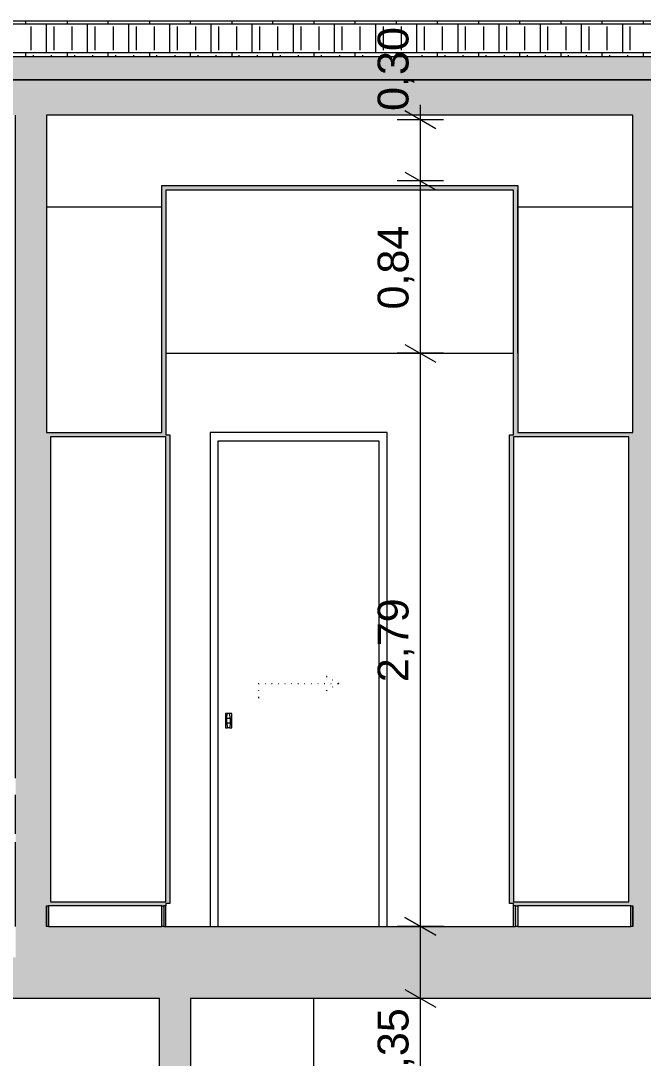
# Model space of a CAD drawing. Header units: metres. Extents: x -111189 to -108577, y -72951 to -72647.
# Drawn here: x -108882.92 to -108879.9, y -72939.25 to -72934.21 of the extents above; entities that cross this region are included whole.
import ezdxf

# ---------------------------------------------------------------- set-up
doc = ezdxf.new("R2010")
doc.units = ezdxf.units.M
doc.header["$MEASUREMENT"] = 0
for name, color, linetype in [('03 - COBERTURA', 7, 'Continuous'), ('03 - LAJES', 7, 'Continuous'), ('05 - PAREDES..35', 7, 'Continuous'), ('08 - EQUIPAMENTO FIXO', 7, 'Continuous'), ('12 - COTAS GERAIS', 7, 'Continuous')]:
    doc.layers.add(name, color=color, linetype=linetype)
doc.styles.add('ESTILO_GERADO_7', font='')
doc.styles.get('ESTILO_GERADO_7').set_extended_font_data('Helvetica')
doc.dimstyles.new('ESTILO_GERADO__5', dxfattribs={"dimtxt": 0.15, "dimasz": 0.114, "dimexe": 0.18, "dimexo": 0.0625, "dimgap": 0, "dimtad": 1, "dimzin": 0, "dimdsep": 46, "dimtxsty": 'ESTILO_GERADO_7', "dimblk": 'ARROWHEAD_2', "dimblk1": 'ARROWHEAD_2', "dimblk2": 'ARROWHEAD_2', "dimcen": 0.09, "dimse1": 1, "dimse2": 1, "dimclrd": 7, "dimclre": 7, "dimclrt": 7, "dimadec": 0, "dimazin": 0, "dimtfac": 1, "dimtdec": 4, "dimtmove": 0, "dimatfit": 3, "dimfxl": 1, "dimtolj": 1, "dimtzin": 0, "dimarcsym": 0})

# ---------------------------------------------------------------- blocks, each defined once
blk = doc.blocks.new('Corte Elem_772_1', base_point=(-109050.7279, -72941.9624))
at = {"layer": '03 - LAJES', "linetype": 'Continuous', "lineweight": 13}
blk.add_hatch(color=251, dxfattribs=at).paths.add_polyline_path([(-108885.2478, -72938.7624), (-108885.2478, -72938.9624), (-108876.3478, -72938.9624), (-108876.3478, -72938.7624)])
at = {"layer": '03 - LAJES', "color": 7, "linetype": 'Continuous', "lineweight": 20}
for p, q in [((-108882.2478, -72938.9624), (-108883.1478, -72938.9624)), ((-108876.5978, -72938.9624), (-108882.0978, -72938.9624))]:
    blk.add_line(p, q, dxfattribs=at)
blk = doc.blocks.new('Corte Elem_792_1', base_point=(-109050.7279, -72941.9624))
at = {"layer": '05 - PAREDES..35', "linetype": 'Continuous', "lineweight": 13}
blk.add_hatch(color=251, dxfattribs=at).paths.add_polyline_path([(-108882.2478, -72938.9624), (-108882.2478, -72942.1124), (-108882.0978, -72942.1124), (-108882.0978, -72938.9624)])
at = {"layer": '05 - PAREDES..35', "color": 7, "linetype": 'Continuous', "lineweight": 20}
for p, q in [((-108882.2478, -72941.2424), (-108882.2478, -72938.9624)), ((-108882.0978, -72938.9624), (-108882.0978, -72941.8444)), ((-108882.2478, -72941.5124), (-108882.2478, -72941.3224)), ((-108882.2478, -72941.9624), (-108882.2478, -72941.5524))]:
    blk.add_line(p, q, dxfattribs=at)
blk = doc.blocks.new('Corte Elem_793_1', base_point=(-109050.7279, -72941.9624))
at = {"layer": '05 - PAREDES..35', "color": 7, "linetype": 'Continuous', "lineweight": 13}
for p, q in [((-108881.4978, -72939.5634), (-108881.4978, -72938.9624)), ((-108881.4978, -72941.0934), (-108881.4978, -72941.0914)), ((-108881.4978, -72941.9624), (-108881.4978, -72941.8614))]:
    blk.add_line(p, q, dxfattribs=at)
blk = doc.blocks.new('Corte Elem_804_1', base_point=(-109050.7279, -72941.9624))
at = {"layer": '05 - PAREDES..35', "color": 251, "linetype": 'Continuous', "lineweight": 13}
for p, q in [((-108882.9503, -72935.1144), (-108882.9478, -72935.1144)), ((-108882.7978, -72935.1144), (-108882.2378, -72935.1144)), ((-108880.5072, -72935.1144), (-108880.0978, -72935.1144))]:
    blk.add_line(p, q, dxfattribs=at)
blk = doc.blocks.new('Corte Elem_805_1', base_point=(-109050.7279, -72941.9624))
at = {"layer": '05 - PAREDES..35', "linetype": 'Continuous', "lineweight": 13}
blk.add_hatch(color=251, dxfattribs=at).paths.add_polyline_path([(-108879.9478, -72938.7624), (-108879.7978, -72938.7624), (-108879.7978, -72934.6692), (-108879.9478, -72934.6692)])
at = {"layer": '05 - PAREDES..35', "color": 7, "linetype": 'Continuous', "lineweight": 20}
for p, q in [((-108879.9478, -72936.2124), (-108879.9478, -72934.6692)), ((-108879.7978, -72934.6692), (-108879.7978, -72934.8692)), ((-108879.7978, -72934.892), (-108879.7978, -72938.6124)), ((-108879.9478, -72938.6124), (-108879.9478, -72938.5124))]:
    blk.add_line(p, q, dxfattribs=at)
blk = doc.blocks.new('Corte Elem_806_1', base_point=(-109050.7279, -72941.9624))
at = {"layer": '05 - PAREDES..35', "linetype": 'Continuous', "lineweight": 13}
blk.add_hatch(color=251, dxfattribs=at).paths.add_polyline_path([(-108882.9478, -72938.7624), (-108882.7978, -72938.7624), (-108882.7978, -72934.6692), (-108882.9478, -72934.6692)])
at = {"layer": '05 - PAREDES..35', "color": 7, "linetype": 'Continuous', "lineweight": 20}
for p, q in [((-108882.9478, -72937.8924), (-108882.9478, -72934.6692)), ((-108882.7978, -72934.6692), (-108882.7978, -72936.2124)), ((-108882.9478, -72938.1624), (-108882.9478, -72937.9724)), ((-108882.9478, -72938.6124), (-108882.9478, -72938.2024)), ((-108882.7978, -72938.5124), (-108882.7978, -72938.6124))]:
    blk.add_line(p, q, dxfattribs=at)
blk = doc.blocks.new('Corte Elem_809_1', base_point=(-109050.7279, -72941.9624))
at = {"layer": '03 - LAJES', "linetype": 'Continuous', "lineweight": 13}
blk.add_hatch(color=251, dxfattribs=at).paths.add_polyline_path([(-108882.7978, -72938.6124), (-108882.7978, -72938.7624), (-108879.9478, -72938.7624), (-108879.9478, -72938.6124)])
at = {"layer": '03 - LAJES', "color": 7, "linetype": 'Continuous', "lineweight": 20}
for p, q in [((-108882.7878, -72938.6124), (-108882.2378, -72938.6124)), ((-108882.2278, -72938.6124), (-108880.5178, -72938.6124)), ((-108880.5078, -72938.6124), (-108879.9578, -72938.6124))]:
    blk.add_line(p, q, dxfattribs=at)
blk = doc.blocks.new('Corte Elem_826_1', base_point=(-109050.7279, -72941.9624))
at = {"layer": '08 - EQUIPAMENTO FIXO', "linetype": 'Continuous', "lineweight": 13}
for points in [[(-108882.7978, -72936.2124), (-108882.7978, -72936.2324), (-108882.2178, -72936.2324), (-108882.2178, -72936.2124)], [(-108882.7778, -72938.4924), (-108882.7778, -72936.2324), (-108882.7978, -72936.2324), (-108882.7978, -72938.4924)], [(-108882.2178, -72938.5019), (-108882.1978, -72938.5019), (-108882.1978, -72936.2229), (-108882.2178, -72936.2229)], [(-108882.7978, -72938.4924), (-108882.7978, -72938.5124), (-108882.2178, -72938.5124), (-108882.2178, -72938.4924)], [(-108882.7878, -72938.6124), (-108882.7878, -72938.5124), (-108882.7978, -72938.5124), (-108882.7978, -72938.6124)], [(-108882.2278, -72938.6124), (-108882.2278, -72938.5124), (-108882.2378, -72938.5124), (-108882.2378, -72938.6124)]]:
    blk.add_hatch(color=251, dxfattribs=at).paths.add_polyline_path(points)
at = {"layer": '08 - EQUIPAMENTO FIXO', "color": 7, "linetype": 'Continuous', "lineweight": 20}
for p, q in [((-108882.7978, -72936.2124), (-108882.2378, -72936.2124)), ((-108882.7778, -72936.2324), (-108882.7778, -72938.4924)), ((-108882.2178, -72936.2324), (-108882.7778, -72936.2324)), ((-108882.2178, -72936.2124), (-108882.2178, -72936.2229)), ((-108882.2178, -72936.2229), (-108882.1978, -72936.2229)), ((-108882.2178, -72938.4924), (-108882.2178, -72936.2324)), ((-108882.1978, -72936.2229), (-108882.1978, -72938.5019)), ((-108882.7978, -72938.6124), (-108882.7978, -72938.5124)), ((-108882.7978, -72938.5124), (-108882.7878, -72938.5124)), ((-108882.2378, -72938.5124), (-108882.7878, -72938.5124)), ((-108882.7878, -72938.5124), (-108882.7878, -72938.6124)), ((-108882.7778, -72938.4924), (-108882.2178, -72938.4924)), ((-108882.2378, -72938.6124), (-108882.2378, -72938.5124)), ((-108882.2378, -72938.5124), (-108882.2278, -72938.5124)), ((-108882.2178, -72938.5124), (-108882.2278, -72938.5124)), ((-108882.2278, -72938.5124), (-108882.2278, -72938.6124)), ((-108882.2178, -72938.5019), (-108882.2178, -72938.5124)), ((-108882.1978, -72938.5019), (-108882.2178, -72938.5019)), ((-108882.7878, -72938.6124), (-108882.7978, -72938.6124)), ((-108882.2278, -72938.6124), (-108882.2378, -72938.6124))]:
    blk.add_line(p, q, dxfattribs=at)
at = {"layer": '08 - EQUIPAMENTO FIXO', "color": 251, "linetype": 'Continuous', "lineweight": 13}
blk.add_line((-108882.2178, -72938.6124), (-108882.2178, -72938.5124), dxfattribs=at)
blk = doc.blocks.new('Corte Elem_827_1', base_point=(-109050.7279, -72941.9624))
at = {"layer": '08 - EQUIPAMENTO FIXO', "linetype": 'Continuous', "lineweight": 13}
for points in [[(-108880.5278, -72938.5019), (-108880.5278, -72936.2229), (-108880.5478, -72936.2229), (-108880.5478, -72938.5019)], [(-108879.9478, -72936.2124), (-108880.5278, -72936.2124), (-108880.5278, -72936.2324), (-108879.9478, -72936.2324)], [(-108879.9678, -72938.4924), (-108879.9478, -72938.4924), (-108879.9478, -72936.2324), (-108879.9678, -72936.2324)], [(-108879.9478, -72938.5124), (-108879.9478, -72938.4924), (-108880.5278, -72938.4924), (-108880.5278, -72938.5124)], [(-108880.5178, -72938.6124), (-108880.5078, -72938.6124), (-108880.5078, -72938.5124), (-108880.5178, -72938.5124)], [(-108879.9578, -72938.6124), (-108879.9478, -72938.6124), (-108879.9478, -72938.5124), (-108879.9578, -72938.5124)]]:
    blk.add_hatch(color=251, dxfattribs=at).paths.add_polyline_path(points)
at = {"layer": '08 - EQUIPAMENTO FIXO', "color": 7, "linetype": 'Continuous', "lineweight": 20}
for p, q in [((-108880.5478, -72936.2229), (-108880.5278, -72936.2229)), ((-108880.5478, -72938.5019), (-108880.5478, -72936.2229)), ((-108880.5278, -72936.2229), (-108880.5278, -72936.2124)), ((-108880.5278, -72936.2324), (-108880.5278, -72938.4924)), ((-108879.9678, -72936.2324), (-108880.5278, -72936.2324)), ((-108880.5078, -72936.2124), (-108879.9478, -72936.2124)), ((-108879.9678, -72938.4924), (-108879.9678, -72936.2324)), ((-108880.5278, -72938.5019), (-108880.5478, -72938.5019)), ((-108880.5278, -72938.4924), (-108879.9678, -72938.4924)), ((-108880.5278, -72938.5124), (-108880.5278, -72938.5019)), ((-108880.5178, -72938.5124), (-108880.5278, -72938.5124)), ((-108880.5178, -72938.6124), (-108880.5178, -72938.5124)), ((-108880.5178, -72938.5124), (-108880.5078, -72938.5124)), ((-108879.9578, -72938.5124), (-108880.5078, -72938.5124)), ((-108880.5078, -72938.5124), (-108880.5078, -72938.6124)), ((-108879.9578, -72938.6124), (-108879.9578, -72938.5124)), ((-108879.9578, -72938.5124), (-108879.9478, -72938.5124)), ((-108879.9478, -72938.5124), (-108879.9478, -72938.6124)), ((-108880.5078, -72938.6124), (-108880.5178, -72938.6124)), ((-108879.9478, -72938.6124), (-108879.9578, -72938.6124))]:
    blk.add_line(p, q, dxfattribs=at)
at = {"layer": '08 - EQUIPAMENTO FIXO', "color": 251, "linetype": 'Continuous', "lineweight": 13}
blk.add_line((-108880.5278, -72938.6124), (-108880.5278, -72938.5124), dxfattribs=at)
blk = doc.blocks.new('Corte Elem_828_1', base_point=(-109050.7279, -72941.9624))
at = {"layer": '05 - PAREDES..35', "color": 251, "linetype": 'Continuous', "lineweight": 13}
blk.add_line((-108880.0978, -72935.1144), (-108879.9478, -72935.1144), dxfattribs=at)
blk = doc.blocks.new('Corte Elem_832_1', base_point=(-109050.7279, -72941.9624))
at = {"layer": '05 - PAREDES..35', "color": 251, "linetype": 'Continuous', "lineweight": 13}
for p, q in [((-108882.0028, -72936.2124), (-108882.0028, -72938.6124)), ((-108881.1428, -72936.2124), (-108882.0028, -72936.2124)), ((-108881.9628, -72938.6124), (-108881.9628, -72936.2524)), ((-108881.9628, -72936.2524), (-108881.1828, -72936.2524)), ((-108881.1828, -72936.2524), (-108881.1828, -72938.6124)), ((-108881.1428, -72938.6124), (-108881.1428, -72936.2124)), ((-108881.4367, -72937.3984), (-108881.4384, -72937.3974)), ((-108881.4333, -72937.4004), (-108881.435, -72937.3994)), ((-108881.7678, -72937.4324), (-108881.7658, -72937.4324)), ((-108881.7678, -72937.4324), (-108881.7678, -72937.4344)), ((-108881.7358, -72937.4324), (-108881.7338, -72937.4324)), ((-108881.7038, -72937.4324), (-108881.7018, -72937.4324)), ((-108881.6718, -72937.4324), (-108881.6698, -72937.4324)), ((-108881.6398, -72937.4324), (-108881.6378, -72937.4324)), ((-108881.6078, -72937.4324), (-108881.6058, -72937.4324)), ((-108881.5758, -72937.4324), (-108881.5738, -72937.4324)), ((-108881.5438, -72937.4324), (-108881.5418, -72937.4324)), ((-108881.5118, -72937.4324), (-108881.5098, -72937.4324)), ((-108881.4798, -72937.4324), (-108881.4778, -72937.4324)), ((-108881.4478, -72937.4324), (-108881.4458, -72937.4324)), ((-108881.4158, -72937.4324), (-108881.4138, -72937.4324)), ((-108881.4055, -72937.4164), (-108881.4073, -72937.4154)), ((-108881.4055, -72937.4484), (-108881.4073, -72937.4494)), ((-108881.3838, -72937.4324), (-108881.3818, -72937.4324)), ((-108881.3798, -72937.4324), (-108881.3778, -72937.4324)), ((-108881.3778, -72937.4324), (-108881.3796, -72937.4314)), ((-108881.3778, -72937.4324), (-108881.3796, -72937.4334)), ((-108881.7678, -72937.4644), (-108881.7678, -72937.4664)), ((-108881.7678, -72937.4964), (-108881.7678, -72937.4984)), ((-108881.7678, -72937.5004), (-108881.7678, -72937.5024)), ((-108881.4367, -72937.4664), (-108881.4384, -72937.4674)), ((-108881.4333, -72937.4644), (-108881.435, -72937.4654)), ((-108881.9178, -72937.5774), (-108881.9278, -72937.5774)), ((-108881.9278, -72937.5774), (-108881.9278, -72937.6474)), ((-108881.9228, -72937.6024), (-108881.9178, -72937.5774)), ((-108881.9028, -72937.6024), (-108881.9228, -72937.6024)), ((-108881.9228, -72937.6024), (-108881.9228, -72937.6224)), ((-108881.9078, -72937.5774), (-108881.9178, -72937.5774)), ((-108881.8978, -72937.5774), (-108881.9078, -72937.5774)), ((-108881.9028, -72937.6024), (-108881.9078, -72937.5774)), ((-108881.9028, -72937.6224), (-108881.9028, -72937.6024)), ((-108881.8978, -72937.6474), (-108881.8978, -72937.5774)), ((-108881.9278, -72937.6474), (-108881.9178, -72937.6474)), ((-108881.9228, -72937.6224), (-108881.9028, -72937.6224)), ((-108881.9228, -72937.6224), (-108881.9178, -72937.6474)), ((-108881.9078, -72937.6474), (-108881.9178, -72937.6474)), ((-108881.9028, -72937.6224), (-108881.9078, -72937.6474)), ((-108881.9078, -72937.6474), (-108881.8978, -72937.6474))]:
    blk.add_line(p, q, dxfattribs=at)
blk = doc.blocks.new('Corte Elem_868_1', base_point=(-109050.7279, -72941.9624))
at = {"layer": '03 - COBERTURA', "linetype": 'Continuous', "lineweight": 13}
blk.add_hatch(color=251, dxfattribs=at).paths.add_polyline_path([(-108886.6978, -72934.6692), (-108876.1478, -72934.6692), (-108876.1478, -72934.498), (-108886.6978, -72934.498)])
at = {"layer": '03 - COBERTURA', "color": 7, "linetype": 'Continuous', "lineweight": 20}
for p, q in [((-108886.6978, -72934.498), (-108876.1478, -72934.498)), ((-108879.9478, -72934.6692), (-108882.7978, -72934.6692))]:
    blk.add_line(p, q, dxfattribs=at)
blk = doc.blocks.new('Corte Elem_877_1', base_point=(-109050.7279, -72941.9624))
at = {"layer": '03 - COBERTURA', "linetype": 'Continuous', "lineweight": 13}
blk.add_hatch(color=251, dxfattribs=at).paths.add_polyline_path([(-108882.2378, -72935.0346), (-108880.5072, -72935.0346), (-108880.5072, -72935.0118), (-108882.2378, -72935.0118)])
at = {"layer": '03 - COBERTURA', "color": 7, "linetype": 'Continuous', "lineweight": 20}
for p, q in [((-108882.2378, -72935.0346), (-108882.2378, -72935.0118)), ((-108882.2378, -72935.0118), (-108880.5072, -72935.0118)), ((-108880.5278, -72935.0346), (-108882.2178, -72935.0346)), ((-108880.5072, -72935.0346), (-108880.5078, -72935.0346)), ((-108880.5072, -72935.0118), (-108880.5072, -72935.0346))]:
    blk.add_line(p, q, dxfattribs=at)
at = {"layer": '03 - COBERTURA', "color": 7, "linetype": 'Continuous', "lineweight": 13}
blk.add_line((-108880.5072, -72935.6403), (-108880.5072, -72935.0346), dxfattribs=at)
at = {"layer": '03 - COBERTURA', "color": 251, "linetype": 'Continuous', "lineweight": 13}
for p, q in [((-108880.5072, -72935.8269), (-108880.5072, -72935.6403)), ((-108882.2178, -72935.8269), (-108880.5278, -72935.8269)), ((-108880.5078, -72935.8269), (-108880.5072, -72935.8269))]:
    blk.add_line(p, q, dxfattribs=at)
blk = doc.blocks.new('*X1509', base_point=(-109050.7279, -72941.9624))
at = {"layer": '03 - COBERTURA', "color": 7, "linetype": 'Continuous', "lineweight": 13}
for p, q in [((-108883.0978, -72934.2256), (-108882.6978, -72934.2256)), ((-108882.8978, -72934.2256), (-108882.8978, -72934.2103)), ((-108882.8608, -72934.2135), (-108882.8608, -72934.2103)), ((-108882.7978, -72934.3658), (-108882.7978, -72934.2256)), ((-108882.7728, -72934.2135), (-108882.7728, -72934.2103)), ((-108882.6978, -72934.2103), (-108882.6978, -72934.2256)), ((-108882.6978, -72934.2256), (-108882.2978, -72934.2256)), ((-108882.6608, -72934.2135), (-108882.6608, -72934.2103)), ((-108882.5978, -72934.3658), (-108882.5978, -72934.2256)), ((-108882.5728, -72934.2135), (-108882.5728, -72934.2103)), ((-108882.4978, -72934.2256), (-108882.4978, -72934.2103)), ((-108882.4608, -72934.2135), (-108882.4608, -72934.2103)), ((-108882.3978, -72934.3658), (-108882.3978, -72934.2256)), ((-108882.3728, -72934.2135), (-108882.3728, -72934.2103)), ((-108882.2978, -72934.2103), (-108882.2978, -72934.2256)), ((-108882.2978, -72934.2256), (-108881.8978, -72934.2256)), ((-108882.2608, -72934.2135), (-108882.2608, -72934.2103)), ((-108882.1978, -72934.3658), (-108882.1978, -72934.2256)), ((-108882.1728, -72934.2135), (-108882.1728, -72934.2103)), ((-108882.0978, -72934.2256), (-108882.0978, -72934.2103)), ((-108882.0608, -72934.2135), (-108882.0608, -72934.2103)), ((-108881.9978, -72934.3658), (-108881.9978, -72934.2256)), ((-108881.9728, -72934.2135), (-108881.9728, -72934.2103)), ((-108881.8978, -72934.2103), (-108881.8978, -72934.2256)), ((-108881.8978, -72934.2256), (-108881.4978, -72934.2256)), ((-108881.8608, -72934.2135), (-108881.8608, -72934.2103)), ((-108881.7978, -72934.3658), (-108881.7978, -72934.2256)), ((-108881.7728, -72934.2135), (-108881.7728, -72934.2103)), ((-108881.6978, -72934.2256), (-108881.6978, -72934.2103)), ((-108881.6608, -72934.2135), (-108881.6608, -72934.2103)), ((-108881.5978, -72934.3658), (-108881.5978, -72934.2256)), ((-108881.5728, -72934.2135), (-108881.5728, -72934.2103)), ((-108881.4978, -72934.2103), (-108881.4978, -72934.2256)), ((-108881.4978, -72934.2256), (-108881.0978, -72934.2256)), ((-108881.4608, -72934.2135), (-108881.4608, -72934.2103)), ((-108881.3978, -72934.3658), (-108881.3978, -72934.2256)), ((-108881.3728, -72934.2135), (-108881.3728, -72934.2103)), ((-108881.2978, -72934.2256), (-108881.2978, -72934.2103)), ((-108881.2608, -72934.2135), (-108881.2608, -72934.2103)), ((-108881.1978, -72934.3658), (-108881.1978, -72934.2256)), ((-108881.1728, -72934.2135), (-108881.1728, -72934.2103)), ((-108881.0978, -72934.2103), (-108881.0978, -72934.2256)), ((-108881.0978, -72934.2256), (-108880.6978, -72934.2256)), ((-108881.0608, -72934.2135), (-108881.0608, -72934.2103)), ((-108880.9978, -72934.3658), (-108880.9978, -72934.2256)), ((-108880.9728, -72934.2135), (-108880.9728, -72934.2103)), ((-108880.8978, -72934.2256), (-108880.8978, -72934.2103)), ((-108880.8608, -72934.2135), (-108880.8608, -72934.2103)), ((-108880.7978, -72934.3658), (-108880.7978, -72934.2256)), ((-108880.7728, -72934.2135), (-108880.7728, -72934.2103)), ((-108880.6978, -72934.2103), (-108880.6978, -72934.2256)), ((-108880.6978, -72934.2256), (-108880.2978, -72934.2256)), ((-108880.6608, -72934.2135), (-108880.6608, -72934.2103)), ((-108880.5978, -72934.3658), (-108880.5978, -72934.2256)), ((-108880.5728, -72934.2135), (-108880.5728, -72934.2103)), ((-108880.4978, -72934.2256), (-108880.4978, -72934.2103)), ((-108880.4608, -72934.2135), (-108880.4608, -72934.2103)), ((-108880.3978, -72934.3658), (-108880.3978, -72934.2256)), ((-108880.3728, -72934.2135), (-108880.3728, -72934.2103)), ((-108880.2978, -72934.2103), (-108880.2978, -72934.2256)), ((-108880.2978, -72934.2256), (-108879.8978, -72934.2256)), ((-108880.2608, -72934.2135), (-108880.2608, -72934.2103)), ((-108880.1978, -72934.3658), (-108880.1978, -72934.2256)), ((-108880.1728, -72934.2135), (-108880.1728, -72934.2103)), ((-108880.0978, -72934.2256), (-108880.0978, -72934.2103)), ((-108880.0608, -72934.2135), (-108880.0608, -72934.2103)), ((-108879.9978, -72934.3658), (-108879.9978, -72934.2256)), ((-108879.9728, -72934.2135), (-108879.9728, -72934.2103)), ((-108879.8978, -72934.2103), (-108879.8978, -72934.2256)), ((-108879.8978, -72934.2256), (-108879.4978, -72934.2256)), ((-108882.8728, -72934.3538), (-108882.8728, -72934.2376)), ((-108882.7608, -72934.3538), (-108882.7608, -72934.2376)), ((-108882.6728, -72934.3538), (-108882.6728, -72934.2376)), ((-108882.5608, -72934.3538), (-108882.5608, -72934.2376)), ((-108882.4728, -72934.3538), (-108882.4728, -72934.2376)), ((-108882.3608, -72934.3538), (-108882.3608, -72934.2376)), ((-108882.2728, -72934.3538), (-108882.2728, -72934.2376)), ((-108882.1608, -72934.3538), (-108882.1608, -72934.2376)), ((-108882.0728, -72934.3538), (-108882.0728, -72934.2376)), ((-108881.9608, -72934.3538), (-108881.9608, -72934.2376)), ((-108881.8728, -72934.3538), (-108881.8728, -72934.2376)), ((-108881.7608, -72934.3538), (-108881.7608, -72934.2376)), ((-108881.6728, -72934.3538), (-108881.6728, -72934.2376)), ((-108881.5608, -72934.3538), (-108881.5608, -72934.2376)), ((-108881.4728, -72934.3538), (-108881.4728, -72934.2376)), ((-108881.3608, -72934.3538), (-108881.3608, -72934.2376)), ((-108881.2728, -72934.3538), (-108881.2728, -72934.2376)), ((-108881.1608, -72934.3538), (-108881.1608, -72934.2376)), ((-108881.0728, -72934.3538), (-108881.0728, -72934.2376)), ((-108880.9608, -72934.3538), (-108880.9608, -72934.2376)), ((-108880.8728, -72934.3538), (-108880.8728, -72934.2376)), ((-108880.7608, -72934.3538), (-108880.7608, -72934.2376)), ((-108880.6728, -72934.3538), (-108880.6728, -72934.2376)), ((-108880.5608, -72934.3538), (-108880.5608, -72934.2376)), ((-108880.4728, -72934.3538), (-108880.4728, -72934.2376)), ((-108880.3608, -72934.3538), (-108880.3608, -72934.2376)), ((-108880.2728, -72934.3538), (-108880.2728, -72934.2376)), ((-108880.1608, -72934.3538), (-108880.1608, -72934.2376)), ((-108880.0728, -72934.3538), (-108880.0728, -72934.2376)), ((-108879.9608, -72934.3538), (-108879.9608, -72934.2376)), ((-108882.6978, -72934.3658), (-108883.0978, -72934.3658)), ((-108882.8978, -72934.3839), (-108882.8978, -72934.3658)), ((-108882.8608, -72934.3839), (-108882.8608, -72934.3779)), ((-108882.7728, -72934.3839), (-108882.7728, -72934.3779)), ((-108882.2978, -72934.3658), (-108882.6978, -72934.3658)), ((-108882.6978, -72934.3658), (-108882.6978, -72934.3839)), ((-108882.6608, -72934.3839), (-108882.6608, -72934.3779)), ((-108882.5728, -72934.3839), (-108882.5728, -72934.3779)), ((-108882.4978, -72934.3839), (-108882.4978, -72934.3658)), ((-108882.4608, -72934.3839), (-108882.4608, -72934.3779)), ((-108882.3728, -72934.3839), (-108882.3728, -72934.3779)), ((-108881.8978, -72934.3658), (-108882.2978, -72934.3658)), ((-108882.2978, -72934.3658), (-108882.2978, -72934.3839)), ((-108882.2608, -72934.3839), (-108882.2608, -72934.3779)), ((-108882.1728, -72934.3839), (-108882.1728, -72934.3779)), ((-108882.0978, -72934.3839), (-108882.0978, -72934.3658)), ((-108882.0608, -72934.3839), (-108882.0608, -72934.3779)), ((-108881.9728, -72934.3839), (-108881.9728, -72934.3779)), ((-108881.4978, -72934.3658), (-108881.8978, -72934.3658)), ((-108881.8978, -72934.3658), (-108881.8978, -72934.3839)), ((-108881.8608, -72934.3839), (-108881.8608, -72934.3779)), ((-108881.7728, -72934.3839), (-108881.7728, -72934.3779)), ((-108881.6978, -72934.3839), (-108881.6978, -72934.3658)), ((-108881.6608, -72934.3839), (-108881.6608, -72934.3779)), ((-108881.5728, -72934.3839), (-108881.5728, -72934.3779)), ((-108881.0978, -72934.3658), (-108881.4978, -72934.3658)), ((-108881.4978, -72934.3658), (-108881.4978, -72934.3839)), ((-108881.4608, -72934.3839), (-108881.4608, -72934.3779)), ((-108881.3728, -72934.3839), (-108881.3728, -72934.3779)), ((-108881.2978, -72934.3839), (-108881.2978, -72934.3658)), ((-108881.2608, -72934.3839), (-108881.2608, -72934.3779)), ((-108881.1728, -72934.3839), (-108881.1728, -72934.3779)), ((-108880.6978, -72934.3658), (-108881.0978, -72934.3658)), ((-108881.0978, -72934.3658), (-108881.0978, -72934.3839)), ((-108881.0608, -72934.3839), (-108881.0608, -72934.3779)), ((-108880.9728, -72934.3839), (-108880.9728, -72934.3779)), ((-108880.8978, -72934.3839), (-108880.8978, -72934.3658)), ((-108880.8608, -72934.3839), (-108880.8608, -72934.3779)), ((-108880.7728, -72934.3839), (-108880.7728, -72934.3779)), ((-108880.2978, -72934.3658), (-108880.6978, -72934.3658)), ((-108880.6978, -72934.3658), (-108880.6978, -72934.3839)), ((-108880.6608, -72934.3839), (-108880.6608, -72934.3779)), ((-108880.5728, -72934.3839), (-108880.5728, -72934.3779)), ((-108880.4978, -72934.3839), (-108880.4978, -72934.3658)), ((-108880.4608, -72934.3839), (-108880.4608, -72934.3779)), ((-108880.3728, -72934.3839), (-108880.3728, -72934.3779)), ((-108879.8978, -72934.3658), (-108880.2978, -72934.3658)), ((-108880.2978, -72934.3658), (-108880.2978, -72934.3839)), ((-108880.2608, -72934.3839), (-108880.2608, -72934.3779)), ((-108880.1728, -72934.3839), (-108880.1728, -72934.3779)), ((-108880.0978, -72934.3839), (-108880.0978, -72934.3658)), ((-108880.0608, -72934.3839), (-108880.0608, -72934.3779)), ((-108879.9728, -72934.3839), (-108879.9728, -72934.3779)), ((-108879.4978, -72934.3658), (-108879.8978, -72934.3658)), ((-108879.8978, -72934.3658), (-108879.8978, -72934.3839))]:
    blk.add_line(p, q, dxfattribs=at)
blk = doc.blocks.new('Corte Elem_884_1', base_point=(-109050.7279, -72941.9624))
at = {"layer": '03 - COBERTURA', "linetype": 'Continuous', "lineweight": 13}
blk.add_hatch(color=251, dxfattribs=at).paths.add_polyline_path([(-108886.6978, -72934.498), (-108876.1478, -72934.498), (-108876.1478, -72934.3839), (-108886.6978, -72934.3839)])
at = {"layer": '03 - COBERTURA', "color": 7, "linetype": 'Continuous', "lineweight": 13}
blk.add_line((-108886.6978, -72934.2103), (-108876.1478, -72934.2103), dxfattribs=at)
at = {"layer": '03 - COBERTURA', "color": 7, "linetype": 'Continuous', "lineweight": 20}
for p, q in [((-108886.6978, -72934.3839), (-108876.1478, -72934.3839)), ((-108876.1478, -72934.498), (-108886.6978, -72934.498))]:
    blk.add_line(p, q, dxfattribs=at)
at = {"layer": '03 - COBERTURA', "lineweight": 0}
blk.add_blockref('*X1509', (-109050.7279, -72941.9624), dxfattribs=at)
blk = doc.blocks.new('Corte Elem_970_1', base_point=(-109050.7279, -72941.9624))
at = {"layer": '05 - PAREDES..35', "linetype": 'Continuous', "lineweight": 13}
blk.add_hatch(color=251, dxfattribs=at).paths.add_polyline_path([(-108882.2378, -72935.0346), (-108882.2378, -72936.2124), (-108882.2178, -72936.2124), (-108882.2178, -72935.0346)])
at = {"layer": '05 - PAREDES..35', "color": 7, "linetype": 'Continuous', "lineweight": 20}
for p, q in [((-108882.2378, -72936.2124), (-108882.2378, -72935.0346)), ((-108882.2178, -72935.0346), (-108882.2178, -72936.2124))]:
    blk.add_line(p, q, dxfattribs=at)
blk = doc.blocks.new('Corte Elem_971_1', base_point=(-109050.7279, -72941.9624))
at = {"layer": '05 - PAREDES..35', "linetype": 'Continuous', "lineweight": 13}
blk.add_hatch(color=251, dxfattribs=at).paths.add_polyline_path([(-108880.5278, -72935.0346), (-108880.5278, -72936.2124), (-108880.5078, -72936.2124), (-108880.5078, -72935.0346)])
at = {"layer": '05 - PAREDES..35', "color": 7, "linetype": 'Continuous', "lineweight": 20}
for p, q in [((-108880.5278, -72936.2124), (-108880.5278, -72935.0346)), ((-108880.5078, -72935.0346), (-108880.5078, -72936.2124))]:
    blk.add_line(p, q, dxfattribs=at)
blk = doc.blocks.new('*D1647', base_point=(-109050.7279, -72941.9624))
at = {"layer": '12 - COTAS GERAIS', "color": 7, "linetype": 'Continuous', "lineweight": 5, "transparency": 16777216}
for p, q in [((-108881.0557, -72935.7836), (-108880.9057, -72935.8702)), ((-108880.8682, -72935.8269), (-108881.0932, -72935.8269)), ((-108880.9807, -72938.6124), (-108880.9807, -72935.8269)), ((-108881.0557, -72938.5691), (-108880.9057, -72938.6557)), ((-108880.8682, -72938.6124), (-108881.0932, -72938.6124)), ((-108880.9807, -72938.6858), (-108880.9807, -72938.6124))]:
    blk.add_line(p, q, dxfattribs=at)
at = {"layer": '12 - COTAS GERAIS', "color": 7, "lineweight": 5, "transparency": 16777216, "insert": (-108881.0107, -72937.4257), "char_height": 0.15, "attachment_point": 7, "rotation": 90, "style": 'ESTILO_GERADO_7'}
blk.add_mtext('\\A1;{\\pql;\\fHelvetica|b0|i0|c0|p0;\\W1.000000;2,79}', dxfattribs=at)
blk = doc.blocks.new('ARROWHEAD_2')
at = {"color": 0, "linetype": 'Continuous', "lineweight": 0}
for p, q in [((-0.378, -0.655), (0.378, 0.655)), ((0, 0), (-1, 0))]:
    blk.add_line(p, q, dxfattribs=at)
blk = doc.blocks.new('*D1648', base_point=(-109050.7279, -72941.9624))
at = {"layer": '12 - COTAS GERAIS', "color": 7, "linetype": 'Continuous', "lineweight": 5, "transparency": 16777216}
for p, q in [((-108880.8682, -72934.989), (-108881.0932, -72934.989)), ((-108881.0557, -72934.9457), (-108880.9057, -72935.0323)), ((-108880.9807, -72935.8269), (-108880.9807, -72934.989)), ((-108881.0557, -72935.7836), (-108880.9057, -72935.8702)), ((-108880.8682, -72935.8269), (-108881.0932, -72935.8269))]:
    blk.add_line(p, q, dxfattribs=at)
at = {"layer": '12 - COTAS GERAIS', "color": 7, "lineweight": 5, "transparency": 16777216, "insert": (-108881.0107, -72935.614), "char_height": 0.15, "attachment_point": 7, "rotation": 90, "style": 'ESTILO_GERADO_7'}
blk.add_mtext('\\A1;{\\pql;\\fHelvetica|b0|i0|c0|p0;\\W1.000000;0,84}', dxfattribs=at)
blk = doc.blocks.new('*D1649', base_point=(-109050.7279, -72941.9624))
at = {"layer": '12 - COTAS GERAIS', "color": 7, "linetype": 'Continuous', "lineweight": 5, "transparency": 16777216}
for p, q in [((-108880.9807, -72934.692), (-108880.9807, -72934.6187)), ((-108880.9057, -72934.7353), (-108881.0557, -72934.6487)), ((-108880.8682, -72934.692), (-108881.0932, -72934.692)), ((-108880.9807, -72934.989), (-108880.9807, -72934.692)), ((-108880.8682, -72934.989), (-108881.0932, -72934.989)), ((-108881.0557, -72934.9457), (-108880.9057, -72935.0323))]:
    blk.add_line(p, q, dxfattribs=at)
at = {"layer": '12 - COTAS GERAIS', "color": 7, "lineweight": 5, "transparency": 16777216, "insert": (-108881.0107, -72934.6487), "char_height": 0.15, "attachment_point": 7, "rotation": 90, "style": 'ESTILO_GERADO_7'}
blk.add_mtext('\\A1;{\\pql;\\fHelvetica|b0|i0|c0|p0;\\W1.000000;0,30}', dxfattribs=at)
blk = doc.blocks.new('*D1650', base_point=(-109050.7279, -72941.9624))
at = {"layer": '12 - COTAS GERAIS', "color": 7, "linetype": 'Continuous', "lineweight": 5, "transparency": 16777216}
for p, q in [((-108881.0557, -72938.9191), (-108880.9057, -72939.0057)), ((-108880.8682, -72938.9624), (-108881.0932, -72938.9624)), ((-108880.9807, -72941.9624), (-108880.9807, -72938.9624)), ((-108881.0557, -72941.9191), (-108880.9057, -72942.0057)), ((-108880.8682, -72941.9624), (-108881.0932, -72941.9624)), ((-108880.9807, -72942.0358), (-108880.9807, -72941.9624))]:
    blk.add_line(p, q, dxfattribs=at)
at = {"layer": '12 - COTAS GERAIS', "color": 7, "lineweight": 5, "transparency": 16777216, "char_height": 0.15, "attachment_point": 7, "rotation": 90, "style": 'ESTILO_GERADO_7'}
for s, insert in [('\\A1;{\\pql;\\fHelvetica|b0|i0|c0|p0;\\W1.000000;0,35}', (-108881.0107, -72939.4179)), ('\\A1;{\\pql;\\fHelvetica|b0|i0|c0|p0;\\W1.000000;3,00}', (-108881.0107, -72940.6685))]:
    blk.add_mtext(s, dxfattribs=dict(at, insert=insert))
blk = doc.blocks.new('*D1651', base_point=(-109050.7279, -72941.9624))
at = {"layer": '12 - COTAS GERAIS', "color": 7, "linetype": 'Continuous', "lineweight": 5, "transparency": 16777216}
for p, q in [((-108880.9057, -72938.6557), (-108881.0557, -72938.5691)), ((-108880.9807, -72938.6124), (-108880.9807, -72938.5391)), ((-108880.8682, -72938.6124), (-108881.0932, -72938.6124)), ((-108880.9807, -72938.9624), (-108880.9807, -72938.6124)), ((-108881.0557, -72938.9191), (-108880.9057, -72939.0057)), ((-108880.8682, -72938.9624), (-108881.0932, -72938.9624))]:
    blk.add_line(p, q, dxfattribs=at)

msp = doc.modelspace()

# ---------------------------------------------------------------- block references
at = {"layer": '03 - COBERTURA', "lineweight": 0}
for name in ['Corte Elem_884_1', 'Corte Elem_868_1', 'Corte Elem_877_1']:
    msp.add_blockref(name, (-109050.7279, -72941.9624), dxfattribs=at)
at = {"layer": '03 - LAJES', "lineweight": 0}
for name in ['Corte Elem_809_1', 'Corte Elem_772_1']:
    msp.add_blockref(name, (-109050.7279, -72941.9624), dxfattribs=at)
at = {"layer": '05 - PAREDES..35', "lineweight": 0}
for name in ['Corte Elem_806_1', 'Corte Elem_805_1', 'Corte Elem_970_1', 'Corte Elem_971_1', 'Corte Elem_804_1', 'Corte Elem_828_1', 'Corte Elem_832_1', 'Corte Elem_792_1', 'Corte Elem_793_1']:
    msp.add_blockref(name, (-109050.7279, -72941.9624), dxfattribs=at)
at = {"layer": '08 - EQUIPAMENTO FIXO', "lineweight": 0}
for name in ['Corte Elem_826_1', 'Corte Elem_827_1']:
    msp.add_blockref(name, (-109050.7279, -72941.9624), dxfattribs=at)

# ---------------------------------------------------------------- dimensions: what is measured, and where the dimension line sits
at = {"layer": '12 - COTAS GERAIS', "color": 7, "linetype": 'Continuous', "lineweight": 5}
for base, p1, p2, picture, middle in [((-108880.9807, -72934.692), (-108880.9938, -72934.989), (-108881.0079, -72934.692), '*D1649', (-108881.0857, -72934.4545)), ((-108880.9807, -72934.989), (-108880.9807, -72935.8269), (-108880.9938, -72934.989), '*D1648', (-108881.0857, -72935.4198)), ((-108880.9807, -72935.8269), (-108893.3577, -72938.6124), (-108880.9807, -72935.8269), '*D1647', (-108881.0857, -72937.2315)), ((-108880.9807, -72938.6124), (-108881.4228, -72938.9624), (-108880.9807, -72938.6124), '*D1651', (-108881.0857, -72939.2237)), ((-108880.9807, -72938.9624), (-108893.3577, -72941.9624), (-108881.4228, -72938.9624), '*D1650', (-108881.0857, -72940.4743))]:
    dim = msp.add_linear_dim(base=base, p1=p1, p2=p2, angle=90, dimstyle='ESTILO_GERADO__5', dxfattribs=at)
    dim.commit()
    dim.dimension.update_dxf_attribs({"geometry": picture, "text_midpoint": middle, "dimtype": 160, "text_rotation": 90})

doc.saveas('drawing.dxf')
